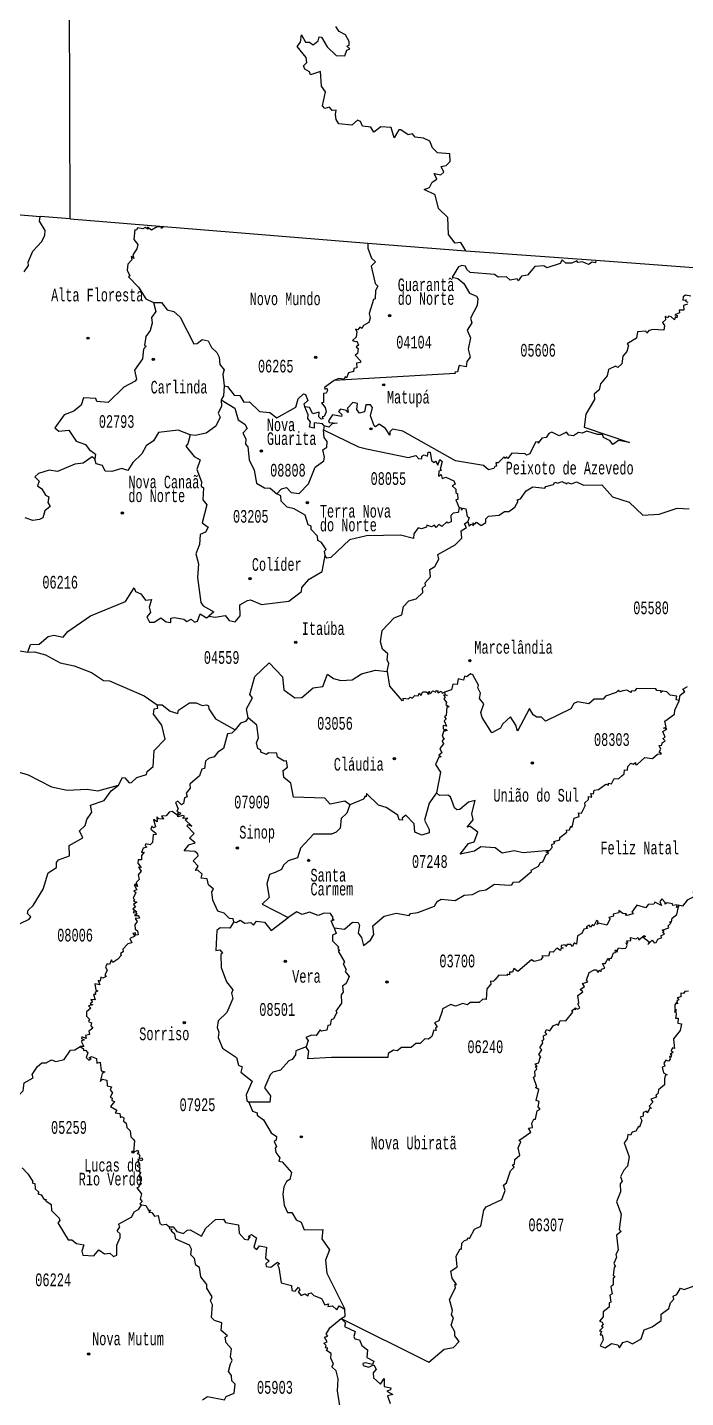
# Model space of a CAD drawing. Header units: millimetres. Extents: x 9851 to 10267, y 23387 to 23778.
# Drawn here: x 10027.5 to 10053.2, y 23584.7 to 23638.2 of the extents above; entities that cross this region are included whole.
import ezdxf
from ezdxf.enums import TextEntityAlignment as Align

# ---------------------------------------------------------------- set-up
doc = ezdxf.new("R2010")
doc.units = ezdxf.units.MM
doc.layers.add('3', color=7, linetype='Continuous')
doc.styles.add('MONOTXT', font='MONOTXT', dxfattribs={"height": 0.2})

# ---------------------------------------------------------------- blocks, each defined once
blk = doc.blocks.new('SEDE')
at = {"layer": '3', "color": 7, "linetype": 'Continuous'}
blk.add_circle((0, 0), 0.00451, dxfattribs=at)

msp = doc.modelspace()

# ---------------------------------------------------------------- linework, layer by layer
at = {"color": 7, "linetype": 'Continuous'}
for p, q in [((10029.192, 23630.692), (10029.161, 23640.741)), ((10029.192, 23630.692), (10028.019, 23630.789)), ((10029.192, 23630.692), (10032.839, 23630.392)), ((10032.839, 23630.392), (10040.801, 23629.743)), ((10040.801, 23629.743), (10044.622, 23629.438)), ((10044.622, 23629.438), (10049.691, 23629.077)), ((10049.691, 23629.077), (10054.872, 23628.686)), ((10039.104, 23622.622), (10039.073, 23622.459))]:
    msp.add_line(p, q, dxfattribs=at)
for points in [[(10044.622, 23629.438), (10044.432, 23629.767), (10044.213, 23629.749), (10043.944, 23630.081), (10043.917, 23630.747), (10043.558, 23631.097), (10043.434, 23631.632), (10042.994, 23631.841), (10043.203, 23631.916), (10043.305, 23632.117), (10043.493, 23632.241), (10043.39, 23632.457), (10043.651, 23632.405), (10043.765, 23632.515), (10043.659, 23632.729), (10043.859, 23632.778), (10044.01, 23632.933), (10043.997, 23633.223), (10043.514, 23633.268), (10043.326, 23633.46), (10043.22, 23633.722), (10042.973, 23633.843), (10042.648, 23633.879), (10042.54, 23634.008), (10042.375, 23633.974), (10042.088, 23634.161), (10042.016, 23634.162), (10041.831, 23633.848), (10041.718, 23634.254), (10041.313, 23634.286), (10041.039, 23634.072), (10040.921, 23634.268), (10040.591, 23634.313), (10040.515, 23634.492), (10040.4, 23634.542), (10040.178, 23634.343), (10039.671, 23634.403), (10039.56, 23634.566), (10039.538, 23634.768), (10039.572, 23634.929), (10039.41, 23634.921), (10039.312, 23635.049), (10039.128, 23634.994), (10039.038, 23635.098), (10039.145, 23635.651), (10038.988, 23635.865), (10038.952, 23636.434), (10038.563, 23636.31), (10038.528, 23636.426), (10038.338, 23636.528), (10038.295, 23636.662), (10038.417, 23636.789), (10038.402, 23636.985), (10038.048, 23637.419), (10038.169, 23637.585), (10038.209, 23637.873), (10038.365, 23637.589), (10038.521, 23637.58), (10038.673, 23637.474), (10038.867, 23637.63), (10038.905, 23637.785), (10038.989, 23637.783), (10039.219, 23637.4), (10039.568, 23637.065), (10039.899, 23637.054), (10039.987, 23637.273), (10040.097, 23637.32), (10039.976, 23637.432), (10040.07, 23637.471), (10040.071, 23637.615), (10039.93, 23637.867), (10039.685, 23637.995), (10039.559, 23638.199)], [(10020.156, 23632.977), (10020.531, 23632.6), (10020.802, 23632.458), (10021.235, 23632.566), (10021.962, 23632.4), (10022.154, 23632.48), (10022.556, 23632.333), (10022.723, 23632.122), (10022.905, 23631.631), (10022.965, 23631.625), (10023.034, 23630.887), (10023.183, 23630.735), (10023.644, 23631.054), (10024.038, 23631.123), (10028.019, 23630.789)], [(10027.4, 23628.631), (10027.566, 23628.878), (10027.548, 23628.997), (10027.738, 23629.434), (10028.085, 23629.803), (10028.202, 23630.061), (10028.211, 23630.24), (10027.995, 23630.603), (10028.019, 23630.789)], [(10032.839, 23630.392), (10032.748, 23630.314), (10032.755, 23630.366), (10032.586, 23630.376), (10032.367, 23630.25), (10032.212, 23630.363), (10032.219, 23630.295), (10032.115, 23630.36), (10032.026, 23630.306), (10031.819, 23630.34), (10031.783, 23630.251), (10031.718, 23630.27), (10031.677, 23629.888), (10031.825, 23629.695), (10031.797, 23629.516), (10031.641, 23629.285), (10031.678, 23629.147), (10031.576, 23629.219), (10031.591, 23629.096), (10031.446, 23628.922), (10031.413, 23628.691), (10031.513, 23628.473), (10031.463, 23628.431), (10031.854, 23628.027), (10032.136, 23627.569), (10032.444, 23627.432)], [(10040.801, 23629.743), (10040.797, 23629.553), (10040.941, 23629.155), (10041.098, 23629.017), (10040.934, 23628.848), (10041.085, 23628.169), (10041.197, 23628.072), (10041.105, 23627.9), (10041.083, 23627.578), (10041.02, 23627.547), (10040.85, 23627.005), (10040.898, 23626.819), (10040.837, 23626.649), (10040.63, 23626.528), (10040.569, 23626.415), (10040.494, 23626.463), (10040.406, 23626.364), (10040.323, 23626.383), (10040.377, 23626.292), (10040.352, 23626.074), (10040.2, 23625.947), (10040.32, 23625.903), (10040.377, 23625.921), (10040.437, 23625.768), (10040.351, 23625.697), (10040.427, 23625.629), (10040.392, 23625.436), (10040.307, 23625.379), (10040.515, 23625.152), (10040.513, 23625.094), (10040.36, 23625.058), (10040.376, 23624.88), (10040.252, 23624.861), (10040.244, 23624.735), (10040.053, 23624.681), (10039.967, 23624.486), (10039.916, 23624.531), (10039.872, 23624.44), (10039.659, 23624.467), (10039.485, 23624.388)], [(10049.691, 23629.077), (10049.681, 23628.979), (10049.549, 23629.003), (10049.413, 23628.906), (10049.174, 23629.016), (10048.998, 23628.987), (10048.959, 23629.052), (10048.757, 23628.963), (10048.519, 23628.966), (10048.378, 23629.089), (10048.302, 23628.95), (10047.778, 23628.78), (10047.664, 23628.863), (10047.314, 23628.839), (10047.028, 23628.499), (10046.799, 23628.45), (10046.662, 23628.279), (10046.627, 23628.352), (10046.356, 23628.295), (10046.214, 23628.424), (10045.892, 23628.414), (10045.749, 23628.521), (10044.797, 23628.604), (10044.658, 23628.714), (10044.615, 23628.846), (10044.47, 23628.876), (10044.338, 23628.82), (10044.088, 23628.419), (10044.31, 23628.371), (10044.54, 23628.165), (10044.767, 23627.794), (10045.045, 23627.673), (10045.09, 23627.58), (10045.063, 23627.309), (10044.811, 23626.821), (10044.858, 23626.639), (10044.678, 23626.344), (10044.812, 23626.053), (10044.721, 23625.614), (10044.787, 23625.296), (10044.663, 23625.123), (10044.631, 23624.916), (10044.358, 23624.967), (10044.297, 23624.73), (10044.19, 23624.706), (10044.21, 23624.662), (10039.485, 23624.388)], [(10032.444, 23627.432), (10032.528, 23627.083), (10032.36, 23626.844), (10032.394, 23626.627), (10032.314, 23626.333), (10032.14, 23626.102), (10032.093, 23625.758), (10032.159, 23625.724), (10032.05, 23625.61), (10032.013, 23625.227), (10031.695, 23624.784), (10031.774, 23624.44), (10031.723, 23624.359), (10031.284, 23624.127), (10030.677, 23623.525), (10030.232, 23623.574), (10030.188, 23623.68), (10029.715, 23623.712), (10029.615, 23623.421), (10029.33, 23623.188), (10028.956, 23623.042), (10028.591, 23622.536), (10028.754, 23622.405), (10029.14, 23622.447), (10029.427, 23622.024), (10029.788, 23621.89), (10029.925, 23621.69), (10030.178, 23621.513), (10030.147, 23621.324)], [(10032.444, 23627.432), (10032.752, 23627.43), (10032.976, 23627.137), (10033.235, 23627.075), (10033.483, 23626.852), (10034.014, 23625.816), (10034.146, 23625.832), (10034.34, 23625.991), (10034.572, 23625.937), (10034.698, 23625.676), (10034.913, 23625.479), (10035.007, 23625.296), (10035.032, 23625.007), (10035.193, 23624.809), (10035.15, 23624.633), (10035.2, 23624.178)], [(10053.271, 23627.365), (10053.119, 23627.315), (10053.124, 23627.133), (10052.946, 23627.136), (10052.959, 23627.021), (10052.771, 23626.946), (10052.867, 23626.918), (10052.858, 23626.826), (10052.794, 23626.873), (10052.76, 23626.754), (10052.64, 23626.87), (10052.53, 23626.899), (10052.506, 23626.832), (10052.398, 23626.888), (10052.412, 23626.749), (10052.297, 23626.644), (10052.368, 23626.537), (10052.342, 23626.355), (10051.904, 23626.379), (10051.744, 23626.322), (10051.69, 23626.229), (10051.644, 23626.305), (10051.321, 23626.291), (10051.283, 23626.034), (10050.915, 23625.818), (10050.974, 23625.767), (10050.91, 23625.515), (10050.743, 23625.339), (10050.705, 23625.041), (10050.548, 23624.89), (10050.458, 23624.95), (10050.186, 23624.813), (10050.138, 23624.57), (10049.883, 23624.253), (10049.827, 23624.027), (10049.624, 23623.856), (10049.637, 23623.649), (10049.3, 23623.076), (10049.241, 23622.566), (10051.015, 23621.963), (10050.583, 23622.045), (10050.353, 23621.895), (10050.258, 23622.037), (10049.995, 23622.158), (10049.959, 23622.285), (10049.762, 23622.276), (10049.343, 23622.415), (10049.162, 23622.333), (10049.016, 23622.353), (10048.823, 23622.234), (10048.642, 23622.261), (10048.556, 23622.368), (10048.261, 23622.23), (10047.983, 23622.373), (10047.856, 23622.323), (10047.762, 23622.166), (10047.584, 23622.139), (10047.452, 23621.946), (10047.455, 23621.994), (10047.343, 23621.976), (10047.119, 23621.53), (10046.986, 23621.475), (10046.942, 23621.533), (10046.416, 23621.549), (10046.269, 23621.339), (10046.213, 23621.407), (10046.14, 23621.341), (10046.119, 23621.411), (10045.884, 23621.176), (10045.796, 23621.182), (10045.827, 23621.045), (10045.75, 23621.035), (10045.715, 23620.96), (10045.513, 23620.897), (10045.314, 23621.075), (10044.223, 23621.248), (10042.167, 23622.411), (10041.763, 23622.484), (10041.665, 23622.38), (10041.658, 23622.256), (10041.487, 23622.509), (10041.247, 23622.689), (10041.099, 23622.58), (10041.048, 23622.622), (10040.902, 23623.004), (10040.986, 23623.329), (10040.906, 23623.44), (10040.73, 23623.432), (10040.671, 23623.162), (10040.479, 23623.112), (10040.375, 23623.259), (10040.398, 23623.488), (10040.212, 23623.529), (10040.006, 23623.312), (10040.038, 23623.143), (10039.966, 23623.223), (10039.73, 23623.266), (10039.658, 23623.177), (10039.782, 23623.067), (10039.771, 23622.986), (10039.42, 23623.05), (10039.273, 23622.82), (10039.294, 23622.748), (10039.603, 23622.724), (10039.415, 23622.699), (10039.278, 23622.563), (10039.104, 23622.622)], [(10053.402, 23627.681), (10053.191, 23627.711), (10053.096, 23627.648), (10053.091, 23627.514), (10053.223, 23627.534), (10053.187, 23627.484), (10053.284, 23627.437)], [(10035.2, 23624.178), (10035.166, 23623.791), (10035.081, 23623.629)], [(10035.2, 23624.178), (10035.33, 23624.147), (10035.584, 23623.818), (10035.813, 23623.808), (10035.96, 23623.547), (10036.183, 23623.561), (10036.582, 23623.177), (10036.973, 23623.133), (10037.257, 23622.933), (10037.999, 23623.345), (10038.09, 23623.668), (10038.292, 23623.873), (10038.369, 23623.843), (10038.46, 23623.608), (10038.31, 23623.47), (10038.339, 23623.355)], [(10039.485, 23624.388), (10039.111, 23624.108), (10039.119, 23624.05), (10039.203, 23624.094), (10039.225, 23623.995), (10039.177, 23623.888), (10039.077, 23623.88), (10039.075, 23623.528), (10038.992, 23623.521), (10039.142, 23623.329), (10039.171, 23623.17), (10039.101, 23622.977), (10039.019, 23622.966), (10039.053, 23622.898), (10038.985, 23622.873), (10038.885, 23622.97), (10038.9, 23623.152), (10038.657, 23623.089), (10038.528, 23623.339), (10038.339, 23623.355)], [(10035.081, 23623.629), (10035.093, 23623.388), (10034.968, 23623.108), (10035.042, 23622.951), (10034.874, 23622.61), (10034.493, 23622.336), (10034.072, 23622.236), (10033.873, 23622.272)], [(10035.081, 23623.629), (10035.607, 23623.307), (10035.742, 23622.857), (10036.006, 23622.683), (10036.098, 23622.515), (10035.926, 23622.335), (10036.04, 23622.109), (10036.024, 23621.91), (10036.12, 23621.798), (10036.176, 23621.294), (10036.37, 23620.893), (10036.459, 23620.385), (10036.766, 23620.197), (10036.992, 23620.184), (10037.249, 23619.971)], [(10039.104, 23622.622), (10039.027, 23622.696), (10038.706, 23622.731), (10038.705, 23622.534), (10038.52, 23622.567), (10038.559, 23622.778), (10038.458, 23622.909), (10038.476, 23623.044), (10038.339, 23623.355)], [(10033.873, 23622.272), (10033.407, 23622.454), (10032.638, 23622.363), (10032.439, 23622.037), (10032.156, 23621.833), (10031.989, 23621.522), (10031.638, 23621.193), (10031.435, 23620.877), (10031.204, 23620.96), (10030.81, 23620.844), (10030.549, 23620.855), (10030.452, 23621.078), (10030.208, 23621.141), (10030.147, 23621.324)], [(10037.249, 23619.971), (10037.44, 23620.163), (10037.623, 23620.209), (10037.815, 23620.02), (10038.118, 23619.976), (10038.485, 23620.362), (10038.747, 23621.011), (10039.08, 23621.252), (10039.113, 23621.399), (10039.04, 23621.683), (10039.196, 23621.781), (10039.211, 23622.012), (10039.101, 23622.162), (10039.073, 23622.459)], [(10039.073, 23622.459), (10040.431, 23621.798), (10040.746, 23621.728), (10042.391, 23621.389), (10042.68, 23621.466), (10042.796, 23621.331), (10042.907, 23621.35), (10042.906, 23621.432), (10042.996, 23621.485), (10043.124, 23621.442), (10043.158, 23621.598), (10043.233, 23621.596), (10043.28, 23621.267), (10043.388, 23621.192), (10043.438, 23621.24), (10043.526, 23621.088), (10043.615, 23621.304), (10043.697, 23621.224), (10043.621, 23620.93), (10043.672, 23620.895), (10043.575, 23620.857), (10043.558, 23620.654), (10043.657, 23620.72), (10043.703, 23620.568), (10043.839, 23620.614), (10044.158, 23620.479), (10044.208, 23620.348), (10044.088, 23620.275), (10044.235, 23620.144), (10044.234, 23620.019), (10044.303, 23619.968), (10044.312, 23619.746), (10044.234, 23619.732), (10044.361, 23619.422)], [(10033.873, 23622.272), (10033.786, 23621.914), (10033.699, 23621.822), (10034.024, 23621.419), (10034.263, 23621.296), (10034.137, 23620.92), (10034.311, 23620.437), (10034.305, 23620.261), (10034.396, 23620.199), (10034.364, 23619.735), (10034.516, 23619.535), (10034.338, 23618.836), (10034.569, 23618.661), (10034.472, 23618.478), (10034.263, 23618.379), (10034.235, 23617.997), (10034.091, 23617.622), (10034.194, 23617.231), (10034.155, 23616.704), (10034.281, 23615.732), (10034.383, 23615.599), (10034.793, 23615.363), (10034.599, 23615.196)], [(10030.147, 23621.324), (10030.042, 23621.412), (10029.694, 23621.157), (10029.368, 23621.118), (10028.701, 23620.837), (10028.375, 23620.886), (10027.952, 23620.757), (10027.816, 23620.63), (10027.979, 23620.458), (10027.92, 23620.276), (10028.088, 23620.164), (10028.227, 23619.91), (10028.36, 23619.845), (10028.322, 23619.634), (10028.409, 23619.472), (10028.203, 23619.306), (10028.129, 23619.029), (10027.989, 23618.963), (10027.732, 23618.93), (10027.434, 23619.025)], [(10044.698, 23618.89), (10044.749, 23618.709), (10044.831, 23618.789), (10044.923, 23618.737), (10044.91, 23618.839), (10044.971, 23618.788), (10045.045, 23618.867), (10045.22, 23618.735), (10045.4, 23618.855), (10045.405, 23618.991), (10045.513, 23619.093), (10045.92, 23619.131), (10046.138, 23619.28), (10046.303, 23619.275), (10046.533, 23619.45), (10046.661, 23619.683), (10046.624, 23619.731), (10046.758, 23619.778), (10046.976, 23620.084), (10047.242, 23620.235), (10047.707, 23620.188), (10047.743, 23620.253), (10048.04, 23620.331), (10048.098, 23620.426), (10048.209, 23620.383), (10048.368, 23620.453), (10048.566, 23620.352), (10048.593, 23620.406), (10048.742, 23620.357), (10048.939, 23620.437), (10049.219, 23620.301), (10049.929, 23620.312), (10050.341, 23619.852), (10050.994, 23619.645), (10051.528, 23619.138), (10052.164, 23619.172), (10052.865, 23619.405), (10053.333, 23619.384)], [(10039.137, 23617.557), (10039.113, 23617.729), (10039.172, 23617.795), (10038.993, 23618.069), (10038.845, 23618.15), (10038.835, 23618.321), (10038.591, 23618.574), (10038.587, 23618.703), (10038.473, 23618.756), (10038.356, 23619.138), (10037.93, 23619.387), (10037.655, 23619.444), (10037.419, 23619.686), (10037.412, 23619.886), (10037.249, 23619.971)], [(10044.361, 23619.422), (10044.319, 23619.234), (10044.133, 23619.216), (10044.041, 23619.121), (10044.054, 23618.869), (10043.924, 23618.821), (10043.882, 23618.87), (10043.691, 23618.694), (10043.568, 23618.768), (10043.465, 23618.655), (10043.406, 23618.746), (10043.285, 23618.684), (10043.101, 23618.741), (10043.094, 23618.67), (10042.9, 23618.603), (10042.759, 23618.64), (10042.595, 23618.408), (10042.578, 23618.228), (10042.075, 23618.356), (10040.75, 23618.325), (10040.084, 23618.179), (10039.355, 23617.477), (10039.2, 23617.451), (10039.137, 23617.557)], [(10044.361, 23619.422), (10044.432, 23619.431), (10044.45, 23619.332), (10044.522, 23619.406), (10044.619, 23619.38), (10044.671, 23619.082), (10044.75, 23619.049), (10044.698, 23618.89)], [(10041.553, 23613.036), (10041.622, 23613.345), (10041.55, 23613.489), (10041.578, 23613.72), (10041.374, 23613.905), (10041.29, 23614.199), (10041.362, 23614.631), (10041.832, 23615.124), (10042.122, 23615.248), (10042.193, 23615.571), (10042.402, 23615.789), (10042.682, 23615.868), (10042.946, 23616.123), (10042.94, 23616.291), (10043.057, 23616.39), (10043.039, 23616.498), (10043.245, 23616.727), (10043.224, 23617.02), (10043.419, 23617.133), (10043.569, 23617.421), (10043.534, 23617.599), (10044.208, 23617.974), (10044.466, 23618.244), (10044.438, 23618.521), (10044.645, 23618.658), (10044.578, 23618.801), (10044.698, 23618.89)], [(10026.43, 23617.963), (10026.612, 23617.793), (10026.71, 23616.793), (10026.317, 23616.326), (10025.767, 23616.065), (10025.529, 23615.668), (10025.264, 23615.497), (10025.247, 23615.349), (10025.136, 23615.234), (10025.304, 23615.079), (10024.762, 23614.698), (10024.594, 23614.368), (10024.645, 23614.293), (10025.175, 23614.26), (10025.531, 23614.107), (10025.636, 23614.049), (10025.775, 23613.801), (10026.164, 23613.796), (10026.316, 23613.722), (10026.762, 23613.925), (10027.536, 23613.794)], [(10034.599, 23615.196), (10034.841, 23615.154), (10035.235, 23615.225), (10035.393, 23615.031), (10035.631, 23614.976), (10035.82, 23615.203), (10035.813, 23615.639), (10036.106, 23615.806), (10036.221, 23615.835), (10036.653, 23615.652), (10037.725, 23615.776), (10038.214, 23616.156), (10038.224, 23616.315), (10038.51, 23616.643), (10039.024, 23616.939), (10039.137, 23617.557)], [(10027.536, 23613.794), (10027.637, 23614.096), (10027.985, 23614.108), (10028.33, 23614.408), (10028.552, 23614.448), (10028.916, 23614.378), (10029.1, 23614.598), (10029.978, 23615.203), (10031.343, 23615.765), (10031.692, 23616.3), (10031.733, 23616.156), (10031.948, 23616.069), (10032.132, 23615.814), (10032.357, 23615.847), (10032.27, 23615.549), (10032.324, 23615.34), (10032.178, 23615.164), (10032.289, 23614.966), (10032.461, 23614.961), (10032.726, 23615.125), (10032.929, 23614.979), (10033.114, 23614.953), (10033.115, 23615.123), (10033.242, 23615.138), (10033.626, 23615.081), (10033.745, 23614.983), (10033.912, 23615.073), (10034.043, 23614.966), (10034.157, 23615.004), (10034.255, 23615.282), (10034.506, 23615.131), (10034.599, 23615.196)], [(10027.536, 23613.794), (10027.803, 23613.802), (10028.232, 23613.682), (10028.798, 23613.373), (10029.34, 23613.262), (10030.019, 23613.001), (10030.487, 23612.681), (10030.728, 23612.67), (10032.074, 23612.083), (10032.582, 23611.735)], [(10036.14, 23611.225), (10036.072, 23611.581), (10036.308, 23612.007), (10036.2, 23612.139), (10036.39, 23612.847), (10036.954, 23613.369), (10037.475, 23612.834), (10037.53, 23612.323), (10037.948, 23612.008), (10038.227, 23612.018), (10038.664, 23612.401), (10039.041, 23612.451), (10039.23, 23612.936), (10039.463, 23612.768), (10039.753, 23612.684), (10040.189, 23612.707), (10040.553, 23612.95), (10041.105, 23613.091), (10041.553, 23613.036)], [(10041.553, 23613.036), (10041.648, 23612.464), (10042.125, 23611.909), (10042.198, 23611.921), (10042.175, 23612.002), (10042.389, 23611.965), (10042.447, 23612.039), (10042.526, 23611.995), (10042.632, 23612.095), (10042.765, 23612.093), (10042.807, 23612.189), (10042.864, 23612.103), (10042.949, 23612.25), (10043.083, 23612.248), (10043.17, 23612.146), (10043.19, 23612.27), (10043.235, 23612.17), (10043.337, 23612.288), (10043.451, 23612.234), (10043.468, 23612.295), (10043.551, 23612.282), (10043.501, 23612.266), (10043.547, 23612.205), (10043.656, 23612.267), (10043.695, 23612.186), (10043.787, 23612.226)], [(10052.951, 23611.889), (10052.824, 23611.94), (10052.854, 23612.08), (10052.59, 23612.12), (10052.468, 23612.247), (10052.294, 23612.272), (10052.236, 23612.214), (10052.24, 23612.282), (10052.069, 23612.293), (10052.039, 23612.355), (10051.286, 23612.369), (10051.22, 23612.285), (10051.075, 23612.275), (10051.078, 23612.216), (10050.906, 23612.314), (10050.752, 23612.284), (10050.634, 23612.242), (10050.581, 23612.312), (10050.494, 23612.212), (10050.073, 23612.072), (10049.985, 23611.955), (10049.625, 23611.954), (10049.422, 23611.782), (10048.974, 23611.854), (10048.842, 23611.787), (10048.725, 23611.581), (10047.735, 23611.105), (10047.58, 23611.257), (10047.391, 23611.254), (10047.255, 23611.35), (10047.111, 23611.594), (10046.637, 23610.71), (10046.576, 23610.943), (10046.361, 23611.269), (10046.054, 23610.982), (10045.977, 23610.821), (10045.64, 23610.639), (10045.256, 23611.249), (10045.21, 23611.444), (10045.322, 23611.775), (10045.161, 23611.986), (10045.191, 23612.197), (10045.09, 23612.403), (10045.115, 23612.501), (10044.9, 23612.905), (10044.812, 23612.95), (10044.668, 23612.833), (10044.573, 23612.852), (10044.535, 23612.697), (10044.322, 23612.755), (10044.28, 23612.527), (10044.12, 23612.542), (10044.061, 23612.319), (10043.787, 23612.226)], [(10052.951, 23611.889), (10052.985, 23612.116), (10053.165, 23612.251), (10053.092, 23612.354), (10053.27, 23612.449)], [(10031.076, 23608.598), (10031.229, 23608.899), (10031.32, 23608.886), (10031.494, 23608.691), (10031.589, 23608.708), (10031.793, 23608.906), (10032.163, 23609.016), (10032.188, 23609.142), (10032.423, 23609.329), (10032.468, 23609.957), (10032.893, 23610.402), (10032.762, 23610.949), (10032.445, 23611.376), (10032.461, 23611.581), (10032.609, 23611.609), (10032.582, 23611.735)], [(10032.582, 23611.735), (10032.781, 23611.737), (10033.094, 23611.484), (10033.388, 23611.401), (10033.419, 23611.532), (10033.85, 23611.809), (10034.107, 23611.814), (10034.334, 23611.71), (10034.503, 23611.743), (10034.591, 23611.698), (10034.602, 23611.582), (10034.855, 23611.196), (10035.625, 23610.756)], [(10043.787, 23612.226), (10043.799, 23612.143), (10043.891, 23612.107), (10043.754, 23612.115), (10043.817, 23612.051), (10043.766, 23611.974), (10043.872, 23611.834), (10043.847, 23611.748), (10043.969, 23611.655), (10043.887, 23611.658), (10043.857, 23611.316), (10043.789, 23611.275), (10043.86, 23611.195), (10043.781, 23611.118), (10043.865, 23610.909), (10043.745, 23610.928), (10043.744, 23610.811), (10043.796, 23610.729), (10043.85, 23610.786), (10043.892, 23610.741), (10043.758, 23610.694), (10043.696, 23610.521), (10043.778, 23610.398), (10043.698, 23610.328), (10043.757, 23610.22), (10043.605, 23610.028), (10043.687, 23609.871), (10043.568, 23609.774), (10043.656, 23609.708), (10043.568, 23609.702), (10043.446, 23609.414), (10043.63, 23609.116), (10043.486, 23608.304)], [(10047.887, 23606.06), (10047.989, 23606.178), (10047.975, 23606.288), (10048.091, 23606.338), (10048.052, 23606.407), (10048.287, 23606.473), (10048.293, 23606.568), (10048.561, 23606.774), (10048.55, 23606.854), (10048.674, 23606.868), (10048.718, 23607.004), (10048.769, 23606.962), (10048.846, 23607.315), (10049.041, 23607.385), (10049.017, 23607.531), (10049.132, 23607.507), (10049.283, 23607.803), (10049.269, 23607.914), (10049.414, 23608.049), (10049.403, 23608.161), (10049.544, 23608.141), (10049.506, 23608.273), (10049.61, 23608.266), (10049.63, 23608.411), (10049.793, 23608.435), (10050.088, 23608.639), (10050.184, 23608.605), (10050.189, 23608.678), (10050.303, 23608.653), (10050.409, 23608.87), (10050.584, 23608.847), (10050.707, 23608.973), (10050.8, 23609.04), (10050.813, 23609.201), (10050.925, 23609.19), (10050.941, 23609.334), (10051.064, 23609.461), (10051.146, 23609.423), (10051.245, 23609.483), (10051.247, 23609.41), (10051.307, 23609.408), (10051.604, 23609.686), (10051.901, 23609.644), (10052.099, 23609.809), (10052.253, 23609.832), (10052.166, 23609.89), (10052.235, 23610.003), (10052.167, 23610.146), (10052.272, 23610.162), (10052.282, 23610.254), (10052.406, 23610.33), (10052.313, 23610.418), (10052.403, 23610.47), (10052.315, 23610.693), (10052.462, 23610.797), (10052.34, 23610.831), (10052.433, 23610.871), (10052.39, 23611.097), (10052.764, 23611.368), (10052.771, 23611.528), (10052.951, 23611.889)], [(10036.14, 23611.225), (10036.033, 23611.091), (10035.84, 23611.026), (10035.625, 23610.756)], [(10040.095, 23607.831), (10039.899, 23607.982), (10039.337, 23607.858), (10039.119, 23608.097), (10037.907, 23608.139), (10037.794, 23608.683), (10037.53, 23608.903), (10037.496, 23609.181), (10037.663, 23609.304), (10037.633, 23609.557), (10037.536, 23609.542), (10037.272, 23609.691), (10037.257, 23609.858), (10036.924, 23609.868), (10036.846, 23609.805), (10036.629, 23609.894), (10036.628, 23609.97), (10036.509, 23610.036), (10036.463, 23610.254), (10036.535, 23610.453), (10036.477, 23610.94), (10036.14, 23611.225)], [(10020.358, 23611.171), (10020.845, 23610.89), (10021.028, 23610.953), (10021.365, 23610.893), (10021.818, 23611.113), (10021.86, 23610.984), (10021.764, 23610.621), (10021.838, 23610.321), (10021.665, 23609.924), (10021.919, 23609.874), (10022.12, 23609.714), (10022.22, 23609.714), (10022.319, 23609.839), (10022.841, 23609.797), (10023.149, 23609.884), (10023.141, 23609.809), (10023.523, 23609.885), (10025.303, 23609.674), (10027.547, 23609.006), (10028.462, 23608.537), (10029.077, 23608.409), (10029.855, 23608.448), (10030.265, 23608.378), (10031.076, 23608.598)], [(10035.625, 23610.756), (10035.502, 23610.629), (10035.329, 23610.609), (10035.168, 23610.034), (10034.944, 23609.892), (10034.812, 23609.706), (10034.585, 23609.65), (10034.465, 23609.538), (10034.431, 23609.251), (10034.32, 23609.229), (10034.237, 23608.971), (10033.852, 23608.649), (10033.866, 23608.491), (10033.714, 23608.295), (10033.757, 23608.151), (10033.654, 23608.115), (10033.614, 23607.889), (10033.538, 23607.84), (10033.388, 23607.981), (10033.297, 23607.933), (10033.406, 23607.687), (10033.357, 23607.592), (10033.426, 23607.534)], [(10027.234, 23603.211), (10027.591, 23603.377), (10027.651, 23603.464), (10027.52, 23603.596), (10027.549, 23603.729), (10027.753, 23603.911), (10028.139, 23604.544), (10028.332, 23605.182), (10028.663, 23605.387), (10028.654, 23605.59), (10028.73, 23605.697), (10029.159, 23605.849), (10029.153, 23606.255), (10029.681, 23606.553), (10029.56, 23606.822), (10029.776, 23607.026), (10029.841, 23607.266), (10030.031, 23607.551), (10029.988, 23607.826), (10030.514, 23608.003), (10030.79, 23608.378), (10031.076, 23608.598)], [(10043.486, 23608.304), (10043.191, 23607.901), (10043.006, 23607.233), (10043.196, 23606.876), (10043.198, 23606.743), (10042.913, 23606.659), (10042.636, 23606.768), (10042.606, 23607.091), (10042.29, 23607.433), (10042.147, 23607.315), (10042.157, 23607.239), (10042.024, 23607.253), (10041.975, 23607.433), (10041.522, 23607.735), (10041.217, 23607.822), (10040.753, 23608.282), (10040.739, 23608.144), (10040.692, 23608.169), (10040.63, 23608.053), (10040.095, 23607.831)], [(10047.887, 23606.06), (10046.864, 23605.965), (10046.508, 23606.047), (10046.038, 23605.953), (10045.775, 23606.156), (10045.208, 23606.198), (10044.959, 23606.026), (10044.403, 23605.916), (10044.732, 23606.326), (10044.946, 23606.397), (10045.098, 23606.766), (10044.792, 23606.998), (10044.673, 23606.963), (10044.913, 23607.256), (10044.855, 23607.497), (10044.99, 23608.003), (10044.727, 23607.942), (10044.392, 23607.66), (10044.272, 23607.647), (10044.177, 23607.721), (10044.026, 23608.148), (10043.917, 23608.213), (10043.602, 23608.198), (10043.486, 23608.304)], [(10033.426, 23607.534), (10033.356, 23607.444), (10033.17, 23607.583), (10033.052, 23607.547), (10032.93, 23607.413), (10032.756, 23607.392), (10032.831, 23607.277), (10032.649, 23607.289), (10032.567, 23607.375), (10032.582, 23607.178), (10032.446, 23607.267), (10032.516, 23606.982), (10032.444, 23606.935), (10032.375, 23606.999), (10032.332, 23606.888), (10032.527, 23606.737), (10032.53, 23606.664), (10032.433, 23606.682), (10032.396, 23606.372), (10032.305, 23606.283), (10032.139, 23606.32), (10032.111, 23606.248), (10032.176, 23606.191), (10032.034, 23606.143), (10031.968, 23605.982), (10032.073, 23605.989), (10031.978, 23605.861), (10031.975, 23605.686), (10031.848, 23605.687), (10031.824, 23605.562), (10031.965, 23605.397), (10031.855, 23605.409), (10031.963, 23605.252), (10031.839, 23605.103), (10031.886, 23604.928), (10031.759, 23604.813), (10031.811, 23604.647), (10031.742, 23604.743), (10031.682, 23604.72), (10031.785, 23604.516), (10031.672, 23604.477), (10031.75, 23604.422), (10031.649, 23604.201), (10031.702, 23604.148), (10031.665, 23604.079), (10031.788, 23604.043), (10031.656, 23603.947), (10031.74, 23603.847), (10031.64, 23603.78), (10031.791, 23603.667), (10031.67, 23603.694), (10031.653, 23603.638), (10031.762, 23603.624), (10031.799, 23603.582), (10031.705, 23603.526), (10031.855, 23603.526), (10031.891, 23603.41), (10031.726, 23603.408), (10031.8, 23603.286), (10031.717, 23603.151), (10031.73, 23602.987), (10031.811, 23602.922), (10031.837, 23602.763), (10031.74, 23602.748), (10031.734, 23602.848), (10031.641, 23602.816), (10031.718, 23602.713), (10031.514, 23602.62), (10031.597, 23602.448), (10031.444, 23602.409), (10031.248, 23602.203), (10031.261, 23602.098), (10031.157, 23602.038), (10031.186, 23601.964), (10031.05, 23601.82), (10030.849, 23601.692), (10030.808, 23601.786), (10030.722, 23601.614), (10030.634, 23601.632), (10030.57, 23601.515), (10030.629, 23601.379), (10030.541, 23601.205), (10030.592, 23601.139), (10030.469, 23601.07), (10030.389, 23601.114), (10030.359, 23600.965), (10030.276, 23600.981), (10030.343, 23600.821), (10030.157, 23600.858), (10030.193, 23600.611), (10030.265, 23600.578), (10030.162, 23600.518), (10030.177, 23600.433), (10030.098, 23600.441), (10030.167, 23600.234), (10029.996, 23600.239), (10030.06, 23600.157), (10029.966, 23600.081), (10030.08, 23600.032), (10029.903, 23599.994), (10029.998, 23599.911), (10029.831, 23599.76), (10029.823, 23599.597), (10029.945, 23599.48), (10029.908, 23599.391), (10030.027, 23599.338), (10029.995, 23599.211), (10030.068, 23599.129), (10029.92, 23599.013), (10029.945, 23598.885), (10029.786, 23598.838), (10029.819, 23598.729), (10029.651, 23598.791), (10029.629, 23598.718), (10029.731, 23598.671), (10029.622, 23598.614), (10029.729, 23598.407), (10029.585, 23598.416)], [(10035.569, 23603.279), (10035.544, 23603.392), (10035.408, 23603.409), (10035.193, 23603.608), (10034.949, 23603.694), (10034.752, 23604.121), (10034.713, 23604.438), (10034.785, 23604.553), (10034.583, 23604.722), (10034.531, 23604.945), (10034.295, 23604.975), (10034.333, 23605.13), (10034.167, 23605.285), (10034.078, 23605.275), (10034.186, 23605.449), (10033.984, 23605.654), (10034.182, 23605.842), (10034.176, 23605.923), (10034.057, 23606.016), (10033.634, 23606.043), (10033.818, 23606.278), (10034.072, 23606.354), (10033.843, 23606.54), (10034.025, 23606.722), (10033.744, 23607.018), (10033.797, 23607.068), (10033.939, 23607.002), (10033.678, 23607.249), (10033.777, 23607.313), (10033.591, 23607.309), (10033.645, 23607.39), (10033.579, 23607.424), (10033.395, 23607.372), (10033.378, 23607.42), (10033.516, 23607.501), (10033.426, 23607.534)], [(10040.095, 23607.831), (10039.988, 23607.515), (10039.761, 23607.3), (10039.725, 23606.933), (10039.567, 23606.766), (10039.386, 23606.696), (10038.679, 23606.695), (10038.18, 23606.151), (10038.054, 23605.765), (10037.7, 23605.652), (10037.509, 23605.48), (10037.438, 23605.31), (10037.193, 23605.192), (10036.963, 23605.115), (10036.857, 23604.755), (10036.957, 23604.221), (10036.679, 23603.961), (10037.694, 23603.437)], [(10039.483, 23603.04), (10039.89, 23602.988), (10040.202, 23603.265), (10040.42, 23603.25), (10040.482, 23603.146), (10040.42, 23602.831), (10040.549, 23602.662), (10040.638, 23602.348), (10040.911, 23602.557), (10041.035, 23602.782), (10041.001, 23603.122), (10041.444, 23603.498), (10041.903, 23603.608), (10042.408, 23603.526), (10042.46, 23603.595), (10042.75, 23603.632), (10043.403, 23603.887), (10043.5, 23604.063), (10043.664, 23604.155), (10044.208, 23604.103), (10044.562, 23604.313), (10044.883, 23604.337), (10045.158, 23604.487), (10045.404, 23604.519), (10045.749, 23604.741), (10046.323, 23604.702), (10046.425, 23604.717), (10046.486, 23604.817), (10046.71, 23604.835), (10047.185, 23605.239), (10047.168, 23605.29), (10047.462, 23605.445), (10047.535, 23605.589), (10047.626, 23605.617), (10047.752, 23605.9), (10047.866, 23605.949), (10047.752, 23605.99), (10047.887, 23606.06)], [(10055.272, 23605.302), (10055.169, 23605.23), (10054.595, 23605.231), (10054.573, 23605.166), (10054.698, 23605.045), (10054.438, 23605.02), (10054.562, 23604.742), (10054.365, 23604.756), (10054.211, 23604.587), (10054.299, 23604.474), (10053.814, 23604.303), (10053.662, 23604.439), (10053.495, 23604.443), (10053.517, 23604.244), (10053.255, 23604.121), (10053.071, 23603.879), (10052.91, 23603.918), (10052.926, 23603.857)], [(10052.926, 23603.857), (10052.845, 23603.827), (10052.872, 23603.935), (10052.696, 23603.91), (10052.691, 23603.971), (10052.48, 23604.014), (10052.394, 23603.961), (10052.406, 23604.029), (10052.274, 23604.167), (10052.197, 23604.07), (10052.258, 23603.904), (10051.994, 23604.034), (10051.955, 23603.958), (10051.733, 23603.945), (10051.644, 23603.816), (10051.3, 23603.918), (10051.097, 23603.647), (10051.154, 23603.585), (10050.909, 23603.526), (10050.834, 23603.538), (10050.892, 23603.585), (10050.745, 23603.596), (10050.599, 23603.716), (10050.588, 23603.63), (10050.376, 23603.57), (10050.387, 23603.49), (10050.209, 23603.439), (10050.254, 23603.39), (10050.121, 23603.141), (10049.795, 23603.226), (10049.746, 23603.167), (10049.79, 23603.301), (10049.724, 23603.33), (10049.613, 23603.12), (10049.565, 23603.166), (10049.487, 23603.064), (10049.44, 23603.14), (10049.324, 23603.084), (10049.369, 23603.01), (10049.232, 23602.99), (10049.155, 23602.824), (10048.984, 23602.732), (10048.941, 23602.408), (10048.849, 23602.448), (10048.784, 23602.306), (10048.724, 23602.386), (10048.571, 23602.389), (10048.525, 23602.309), (10048.503, 23602.37), (10048.34, 23602.35), (10048.34, 23602.288), (10048.421, 23602.246), (10048.335, 23602.238), (10048.317, 23602.16), (10048.177, 23602.25), (10048.036, 23602.094), (10047.904, 23602.103), (10047.849, 23601.929), (10047.587, 23601.949), (10047.633, 23601.907), (10047.548, 23601.797), (10047.292, 23601.725), (10047.187, 23601.79), (10046.647, 23601.338), (10046.497, 23601.449), (10046.448, 23601.308), (10046.324, 23601.308), (10046.327, 23601.204), (10046.232, 23601.235), (10046.238, 23601.185), (10045.918, 23601.187), (10045.751, 23601.011), (10045.697, 23600.942), (10045.587, 23600.956), (10045.604, 23600.847), (10045.441, 23600.664), (10045.421, 23600.242), (10045.282, 23600.259), (10045.141, 23600.125), (10044.799, 23600.126), (10044.685, 23600.033), (10044.509, 23600.084), (10044.225, 23599.985), (10044.04, 23600.047), (10043.715, 23599.877), (10043.701, 23599.794), (10043.565, 23599.406), (10043.4, 23599.331), (10043.505, 23599.178), (10043.437, 23599.128), (10043.465, 23599.041), (10043.381, 23599.046), (10043.304, 23598.807), (10043.171, 23598.692), (10043.02, 23598.713), (10042.839, 23598.533), (10042.679, 23598.534), (10042.496, 23598.371), (10042.118, 23598.372), (10041.951, 23598.238), (10041.799, 23598.264), (10041.598, 23598.143), (10041.582, 23597.978), (10039.385, 23597.977), (10038.465, 23597.934), (10038.494, 23598.225), (10038.398, 23598.403)], [(10039.762, 23587.803), (10043.18, 23586.097), (10043.783, 23586.611), (10044.138, 23586.676), (10044.36, 23586.901), (10044.199, 23587.128), (10044.195, 23587.279), (10044.053, 23587.536), (10044.14, 23587.829), (10044.069, 23587.94), (10044.106, 23588.116), (10043.983, 23588.537), (10044.222, 23588.995), (10044.2, 23589.132), (10044.254, 23589.134), (10044.092, 23589.374), (10044.041, 23589.648), (10044.289, 23589.811), (10044.242, 23590.228), (10044.409, 23590.522), (10044.457, 23590.505), (10044.473, 23590.737), (10044.57, 23590.85), (10044.686, 23590.879), (10044.703, 23590.946), (10044.767, 23590.916), (10044.957, 23591.289), (10045.209, 23591.405), (10045.33, 23592.027), (10045.412, 23592.158), (10046.029, 23592.445), (10046.161, 23592.795), (10046.097, 23593.003), (10046.205, 23593.096), (10046.373, 23593.558), (10046.516, 23593.701), (10046.444, 23593.798), (10046.526, 23593.821), (10046.533, 23594.01), (10046.736, 23594.176), (10046.66, 23594.462), (10046.772, 23594.692), (10046.689, 23594.745), (10047.155, 23595.07), (10047.063, 23595.23), (10047.219, 23595.257), (10047.202, 23595.417), (10047.278, 23595.572), (10047.338, 23595.574), (10047.408, 23595.903), (10047.526, 23595.973), (10047.442, 23596.056), (10047.485, 23596.265), (10047.373, 23596.311), (10047.477, 23596.734), (10047.339, 23596.812), (10047.4, 23596.836), (10047.262, 23597.217), (10047.327, 23597.251), (10047.313, 23597.444), (10047.396, 23597.529), (10047.338, 23597.629), (10047.411, 23597.637), (10047.331, 23597.739), (10047.475, 23597.774), (10047.517, 23597.94), (10047.552, 23598.005), (10047.472, 23598.094), (10047.592, 23598.275), (10047.507, 23598.353), (10047.632, 23598.553), (10047.6, 23598.663), (10047.67, 23598.675), (10047.651, 23598.833), (10047.781, 23598.895), (10047.722, 23598.955), (10047.77, 23599.068), (10047.902, 23599.028), (10048.033, 23599.223), (10048.197, 23599.298), (10048.225, 23599.235), (10048.31, 23599.42), (10048.531, 23599.418), (10048.803, 23599.747), (10048.764, 23599.819), (10048.868, 23599.879), (10048.898, 23599.836), (10048.891, 23599.921), (10048.974, 23599.868), (10049.069, 23599.914), (10048.988, 23600.074), (10049.034, 23600.109), (10048.992, 23600.395), (10049.187, 23600.548), (10049.078, 23600.634), (10049.258, 23600.753), (10049.179, 23600.865), (10049.383, 23600.933), (10049.335, 23600.994), (10049.434, 23601.297), (10049.63, 23601.4), (10049.709, 23601.401), (10049.783, 23601.294), (10049.819, 23601.387), (10049.903, 23601.341), (10049.919, 23601.423), (10050.047, 23601.471), (10049.956, 23601.65), (10050.057, 23601.646), (10050.172, 23601.855), (10050.218, 23601.767), (10050.24, 23601.853), (10050.312, 23601.854), (10050.391, 23602.064), (10050.46, 23602.071), (10050.446, 23602.155), (10050.494, 23602.187), (10050.521, 23602.094), (10050.586, 23602.263), (10050.755, 23602.237), (10050.86, 23602.251), (10050.92, 23602.351), (10050.882, 23602.451), (10050.942, 23602.445), (10050.907, 23602.53), (10051.062, 23602.542), (10051.051, 23602.658), (10051.25, 23602.612), (10051.342, 23602.658), (10051.372, 23602.566), (10051.579, 23602.734), (10051.628, 23602.707), (10051.542, 23602.671), (10051.772, 23602.496), (10051.725, 23602.391), (10051.894, 23602.56), (10051.967, 23602.457), (10052.047, 23602.461), (10052.11, 23602.602), (10052.255, 23602.652), (10052.241, 23602.745), (10052.376, 23602.794), (10052.306, 23602.877), (10052.366, 23602.911), (10052.277, 23602.95), (10052.541, 23603.04), (10052.513, 23603.123), (10052.616, 23603.216), (10052.563, 23603.273), (10052.645, 23603.275), (10052.676, 23603.412), (10052.859, 23603.556), (10052.926, 23603.857)], [(10035.569, 23603.279), (10035.42, 23603.021), (10035.041, 23603.042), (10034.907, 23602.937), (10034.878, 23602.157), (10035.028, 23602.179), (10035.127, 23602.047), (10035.07, 23602.001), (10035.075, 23601.496), (10035.285, 23600.938), (10035.534, 23600.623), (10035.485, 23600.485), (10035.538, 23600.279), (10035.295, 23599.738), (10034.957, 23599.407), (10034.925, 23599.155), (10034.994, 23598.969), (10034.96, 23598.763), (10035.13, 23598.352), (10035.682, 23597.98), (10035.753, 23597.683), (10035.896, 23597.617), (10035.847, 23597.416), (10036.293, 23597.054), (10036.06, 23596.529), (10036.078, 23596.299), (10036.163, 23596.244)], [(10035.569, 23603.279), (10035.664, 23603.243), (10035.824, 23603.333), (10036.005, 23603.222), (10036.242, 23603.25), (10036.341, 23603.145), (10036.465, 23603.299), (10036.77, 23603.255), (10037.028, 23602.931), (10037.694, 23603.437)], [(10039.483, 23603.04), (10039.376, 23603.313), (10039.49, 23603.347), (10039.426, 23603.359), (10039.454, 23603.439), (10039.345, 23603.596), (10039.097, 23603.606), (10038.861, 23603.526), (10038.526, 23603.654), (10038.246, 23603.564), (10038.033, 23603.658), (10037.694, 23603.437)], [(10039.483, 23603.04), (10039.56, 23602.818), (10039.418, 23602.752), (10039.418, 23602.53), (10039.651, 23602.3), (10039.626, 23602.232), (10039.697, 23602.161), (10039.639, 23602.126), (10039.896, 23601.707), (10039.835, 23601.63), (10039.952, 23601.417), (10039.919, 23601.333), (10040.073, 23601.146), (10039.962, 23600.871), (10039.81, 23600.768), (10039.843, 23600.531), (10039.767, 23600.426), (10039.769, 23600.096), (10039.559, 23599.793), (10039.588, 23599.734), (10039.465, 23599.488), (10039.368, 23599.445), (10039.338, 23599.244), (10039.239, 23599.236), (10039.202, 23599.047), (10038.993, 23599.01), (10038.938, 23599.056), (10038.784, 23598.839), (10038.604, 23598.858), (10038.38, 23598.757), (10038.472, 23598.642), (10038.398, 23598.403)], [(10053.314, 23600.566), (10053.168, 23600.559), (10053.12, 23600.472), (10053.013, 23600.487), (10053.015, 23600.343), (10052.863, 23600.311), (10052.937, 23600.237), (10052.858, 23600.197), (10052.875, 23600.071), (10052.835, 23600.113), (10052.776, 23600.033), (10052.777, 23599.87), (10052.848, 23599.842), (10052.759, 23599.793), (10052.823, 23599.792), (10052.767, 23599.752), (10052.814, 23599.768), (10052.835, 23599.664), (10052.8, 23599.513), (10052.909, 23599.518), (10052.89, 23599.321), (10053.042, 23599.296), (10052.99, 23599.029), (10052.723, 23598.705), (10052.752, 23598.438), (10052.761, 23598.334), (10052.691, 23598.353), (10052.631, 23598.239), (10052.71, 23598.19), (10052.593, 23598.104), (10052.644, 23598.102), (10052.622, 23597.982), (10052.57, 23598.018), (10052.592, 23597.921), (10052.528, 23597.834), (10052.429, 23597.884), (10052.343, 23597.755), (10052.386, 23597.65), (10052.289, 23597.6), (10052.337, 23597.379), (10052.478, 23597.301), (10052.411, 23597.287), (10052.369, 23597.158), (10052.375, 23596.915), (10052.135, 23596.72), (10052.115, 23596.567), (10052.031, 23596.531), (10052.059, 23596.44), (10051.836, 23596.357), (10051.913, 23596.241), (10051.772, 23596.082), (10051.865, 23595.99), (10051.804, 23596.014), (10051.757, 23595.934), (10051.692, 23595.829), (10051.688, 23595.895), (10051.536, 23595.832), (10051.548, 23595.699), (10051.425, 23595.657), (10051.486, 23595.531), (10051.404, 23595.265), (10051.36, 23595.286), (10051.258, 23595.109), (10051.119, 23595.076), (10051.044, 23594.955), (10050.95, 23594.977), (10050.922, 23594.811), (10050.798, 23594.659), (10050.994, 23594.114), (10050.936, 23593.749), (10050.785, 23593.59), (10050.663, 23593.326), (10050.729, 23593.157), (10050.645, 23593.057), (10050.662, 23592.743), (10050.508, 23592.348), (10050.688, 23591.865), (10050.608, 23591.273), (10050.686, 23591.199), (10050.508, 23591.057), (10050.563, 23590.462), (10050.471, 23590.3), (10050.498, 23590.19), (10050.4, 23589.95), (10050.46, 23589.835), (10050.406, 23589.792), (10050.378, 23589.492), (10050.433, 23589.419), (10050.366, 23589.37), (10050.372, 23589.117), (10050.279, 23589.035), (10050.328, 23588.766), (10050.24, 23588.707), (10050.282, 23588.444), (10050.219, 23588.412), (10050.218, 23588.24), (10049.979, 23588.066), (10049.984, 23587.868), (10049.839, 23587.693), (10049.938, 23587.661), (10049.975, 23587.578), (10049.922, 23587.502), (10049.982, 23587.464), (10049.841, 23587.327), (10049.915, 23587.312), (10049.864, 23587.16), (10049.941, 23587.164), (10049.983, 23586.964), (10049.87, 23586.741), (10050.06, 23586.654), (10050.308, 23586.827), (10050.559, 23586.77), (10050.623, 23586.659), (10050.752, 23586.86), (10050.918, 23586.912), (10051.122, 23586.816), (10051.459, 23587.003), (10051.584, 23587.366), (10051.891, 23587.472), (10052.244, 23587.724), (10052.25, 23587.967), (10052.549, 23588.186), (10052.604, 23588.414), (10052.74, 23588.555), (10052.71, 23588.673), (10052.861, 23588.733), (10052.999, 23588.983), (10053.142, 23588.928), (10053.532, 23589.073)], [(10025.514, 23595.813), (10026.628, 23595.806), (10026.699, 23595.914), (10026.855, 23595.907), (10026.972, 23595.996), (10027.077, 23596.397), (10027.354, 23596.679), (10027.395, 23596.989), (10027.745, 23597.189), (10027.705, 23597.323), (10027.911, 23597.636), (10028.081, 23597.776), (10028.251, 23597.77), (10028.462, 23597.889), (10028.634, 23597.825), (10028.961, 23597.899), (10029.209, 23598.268), (10029.376, 23598.282), (10029.585, 23598.416)], [(10029.585, 23598.416), (10029.714, 23598.32), (10029.705, 23598.252), (10029.789, 23598.262), (10029.877, 23598.167), (10029.816, 23597.982), (10029.922, 23597.873), (10030.005, 23597.946), (10029.935, 23597.975), (10030.026, 23598.023), (10030.217, 23597.937), (10030.229, 23597.758), (10030.357, 23597.8), (10030.403, 23597.457), (10030.537, 23597.425), (10030.442, 23597.361), (10030.362, 23597.04), (10030.451, 23597.134), (10030.626, 23597.103), (10030.639, 23596.874), (10030.797, 23596.843), (10030.749, 23596.719), (10030.84, 23596.598), (10030.755, 23596.437), (10030.826, 23596.395), (10030.812, 23596.302), (10030.914, 23596.261), (10030.769, 23596.068), (10031.016, 23595.93), (10030.939, 23595.826), (10031.13, 23595.792), (10031.157, 23595.626), (10031.198, 23595.679), (10031.287, 23595.629), (10031.276, 23595.502), (10031.38, 23595.418), (10031.397, 23595.25), (10031.526, 23595.125), (10031.561, 23594.888), (10031.643, 23594.793), (10031.701, 23594.729), (10031.667, 23594.295), (10031.824, 23594.37), (10031.86, 23594.288), (10031.798, 23594.224), (10031.856, 23594.24), (10031.906, 23594.142), (10031.866, 23594.041), (10031.983, 23594.067), (10032.013, 23594.015), (10031.991, 23593.948), (10031.827, 23594.006), (10031.877, 23593.787), (10031.789, 23593.768), (10031.908, 23593.659), (10031.888, 23593.516), (10031.95, 23593.511), (10031.865, 23593.377), (10031.963, 23593.178), (10031.852, 23592.907), (10031.789, 23592.892), (10031.97, 23592.666), (10031.915, 23592.453), (10032.001, 23592.37), (10031.912, 23592.27), (10031.973, 23592.236)], [(10038.398, 23598.403), (10037.997, 23598.246), (10037.977, 23598.083), (10037.854, 23597.907), (10037.724, 23597.85), (10037.39, 23597.482), (10037.095, 23597.404), (10036.998, 23597.307), (10036.776, 23596.8), (10037.005, 23596.486), (10036.982, 23596.245), (10036.163, 23596.244)], [(10036.163, 23596.244), (10036.306, 23595.893), (10036.491, 23595.826), (10036.489, 23595.735), (10036.726, 23595.549), (10037.033, 23595.047), (10037.24, 23594.9), (10037.227, 23594.763), (10037.142, 23594.704), (10037.238, 23594.513), (10037.181, 23594.446), (10037.208, 23594.271), (10037.363, 23594.075), (10037.324, 23593.933), (10037.458, 23593.908), (10037.821, 23593.502), (10037.764, 23593.219), (10037.631, 23593.143), (10037.53, 23592.941), (10037.486, 23592.654), (10037.532, 23592.225), (10037.673, 23591.94), (10037.837, 23591.93), (10038.003, 23591.646), (10038.199, 23591.561), (10038.312, 23591.266), (10039.052, 23591.269), (10039.011, 23590.914), (10039.31, 23590.486), (10039.15, 23590.08), (10039.205, 23589.571), (10039.908, 23588.168)], [(10027.316, 23593.676), (10027.54, 23593.444), (10027.734, 23593.151), (10027.709, 23593.097), (10027.809, 23593.062), (10027.822, 23592.859), (10027.966, 23592.734), (10027.927, 23592.662), (10028.056, 23592.62), (10028.173, 23592.442), (10028.257, 23592.447), (10028.238, 23592.385), (10028.444, 23592.252), (10028.462, 23592.009), (10028.759, 23591.713), (10028.785, 23591.63), (10028.715, 23591.539), (10029.113, 23590.87), (10029.257, 23590.872), (10029.437, 23590.731), (10029.727, 23590.675), (10029.647, 23590.426), (10029.683, 23590.267), (10030.116, 23590.25), (10030.307, 23590.482), (10030.526, 23590.324), (10030.741, 23590.344), (10030.88, 23590.221), (10031.011, 23590.27), (10031.015, 23590.665), (10031.137, 23590.964), (10031.139, 23591.102), (10031.02, 23591.214), (10031.124, 23591.378), (10031.075, 23591.477), (10031.599, 23591.769), (10031.681, 23591.963), (10031.87, 23592.06), (10031.973, 23592.236)], [(10031.973, 23592.236), (10032.137, 23592.21), (10032.242, 23592.03), (10032.32, 23592.024), (10032.261, 23591.952), (10032.376, 23591.938), (10032.481, 23591.797), (10032.624, 23591.815), (10032.685, 23591.51), (10032.776, 23591.453), (10032.939, 23591.483), (10033.063, 23591.377)], [(10033.063, 23591.377), (10033.211, 23591.372), (10033.348, 23591.196), (10033.617, 23591.113), (10033.758, 23591.243), (10033.872, 23591.256), (10034.315, 23591.017), (10034.483, 23591.32), (10034.861, 23591.662), (10035.173, 23591.682), (10035.247, 23591.544), (10035.759, 23591.461), (10035.777, 23591.126), (10035.987, 23590.893), (10036.13, 23590.874), (10036.217, 23590.982), (10036.147, 23590.979), (10036.167, 23591.031), (10036.269, 23591.072), (10036.465, 23590.949), (10036.354, 23590.584), (10036.47, 23590.495), (10036.572, 23590.632), (10036.852, 23590.587), (10036.816, 23590.16), (10036.949, 23590.05), (10036.823, 23589.934), (10036.832, 23589.833), (10037.017, 23589.808), (10037.282, 23589.993), (10037.362, 23589.929), (10037.281, 23589.889), (10037.332, 23589.79), (10037.422, 23589.192), (10037.821, 23589.093), (10037.832, 23588.899), (10037.973, 23588.872), (10038.091, 23589.021), (10038.155, 23588.918), (10038.082, 23588.839), (10038.195, 23588.695), (10038.345, 23588.766), (10038.474, 23588.682), (10038.492, 23588.781), (10038.588, 23588.806), (10038.697, 23588.695), (10038.99, 23588.586), (10039.13, 23588.33), (10039.27, 23588.375), (10039.238, 23588.271), (10039.425, 23588.299), (10039.586, 23588.135), (10039.687, 23588.291), (10039.908, 23588.168)], [(10034.356, 23584.635), (10034.551, 23584.757), (10035.208, 23584.632), (10035.279, 23584.76), (10035.588, 23584.886), (10035.627, 23585.243), (10035.502, 23585.376), (10035.484, 23585.576), (10035.365, 23585.735), (10035.449, 23586.034), (10035.511, 23586.164), (10035.447, 23586.313), (10035.486, 23586.621), (10035.281, 23586.855), (10035.236, 23587.073), (10035.321, 23587.125), (10035.077, 23587.339), (10035.106, 23587.628), (10034.823, 23587.724), (10034.698, 23587.842), (10034.742, 23588.33), (10034.663, 23588.486), (10034.732, 23588.646), (10034.525, 23588.985), (10034.519, 23589.125), (10034.285, 23589.425), (10034.23, 23589.797), (10034.087, 23589.876), (10034.034, 23590.141), (10033.893, 23590.287), (10033.927, 23590.509), (10033.85, 23590.656), (10033.314, 23590.895), (10033.277, 23591.086), (10033.131, 23591.206), (10033.167, 23591.276), (10033.082, 23591.29), (10033.063, 23591.377)], [(10039.709, 23584.4), (10039.613, 23584.977), (10039.638, 23585.454), (10039.565, 23585.764), (10039.403, 23585.916), (10039.456, 23586.02), (10039.353, 23586.254), (10039.372, 23586.433), (10039.195, 23586.556), (10039.239, 23586.649), (10039.153, 23586.655), (10039.174, 23586.75), (10039.084, 23586.836), (10039.214, 23586.897), (10039.113, 23587.073), (10039.235, 23587.119), (10039.177, 23587.192), (10039.319, 23587.443), (10039.762, 23587.803)], [(10039.762, 23587.803), (10039.912, 23587.898), (10039.908, 23588.168)], [(10039.762, 23587.803), (10039.925, 23587.63), (10039.892, 23587.49), (10040.307, 23587.298), (10040.25, 23587.106), (10040.293, 23587.012), (10040.47, 23586.972), (10040.568, 23586.751), (10040.795, 23586.582), (10040.768, 23586.285), (10041.041, 23586.139), (10040.983, 23586.013), (10040.713, 23586.076), (10040.605, 23586.042), (10040.616, 23585.973), (10040.833, 23585.909), (10041.036, 23585.995), (10041.133, 23585.827), (10041.012, 23585.68), (10041.021, 23585.488), (10041.295, 23585.243), (10041.437, 23585.456), (10041.444, 23585.149), (10041.697, 23585.092), (10041.685, 23585.019), (10041.548, 23584.971), (10041.78, 23584.836), (10041.572, 23584.792), (10041.668, 23584.486)]]:
    msp.add_lwpolyline(points, dxfattribs=at)
for p in [(10041.652, 23626.918), (10029.891, 23626.038), (10032.43, 23625.213), (10038.769, 23625.291), (10041.424, 23624.218), (10040.927, 23622.502), (10036.649, 23621.632), (10031.221, 23619.214), (10038.444, 23619.624), (10036.202, 23616.66), (10037.988, 23614.177), (10044.78, 23613.463), (10041.838, 23609.641), (10047.219, 23609.463), (10035.713, 23606.149), (10038.491, 23605.666), (10037.583, 23601.735), (10041.555, 23600.932), (10033.638, 23599.341), (10038.205, 23594.888), (10031.641, 23594.291), (10029.916, 23586.418)]:
    msp.add_point(p, dxfattribs=at)

# ---------------------------------------------------------------- block references
for p, xscale, yscale, zscale, rotation in [((10041.652, 23626.918), 10, 10, 10, 359.6093948500645), ((10029.891, 23626.038), 10.00001976418586, 10.00001976418586, 10, 359.3836704341366), ((10032.43, 23625.213), 10, 10, 10, 359.4215573947318), ((10038.769, 23625.291), 10, 10, 10, 359.5400235549908), ((10041.424, 23624.218), 10, 10, 10, 359.5771103861796), ((10040.927, 23622.502), 9.999983335525267, 9.999983335525267, 10, 359.5493614347894), ((10036.649, 23621.632), 9.999979819547619, 9.999979819547619, 10, 359.4591777149483), ((10031.221, 23619.214), 10, 10, 10, 359.3236342145328), ((10038.444, 23619.624), 10, 10, 10, 359.4703855232362), ((10036.202, 23616.66), 10.00000000000001, 10.00000000000001, 10.00000000000001, 359.3914073192004), ((10037.988, 23614.177), 10, 10, 10, 359.3970099050148), ((10044.78, 23613.463), 10.00001794771079, 10.00001794771079, 10, 359.5248162032723), ((10041.838, 23609.641), 10, 10, 10, 359.4218241859351), ((10047.219, 23609.463), 10.00001064917267, 10.00001064917267, 10, 359.5298853131786), ((10035.713, 23606.149), 9.999976873645505, 9.999976873645505, 10, 359.2478541588665), ((10038.491, 23605.666), 10, 10, 10, 359.3020213815482), ((10037.583, 23601.735), 10.0000164393662, 10.0000164393662, 10, 359.2307801560332), ((10041.555, 23600.932), 9.999982264544883, 9.999982264544883, 10, 359.3089578018077), ((10033.638, 23599.341), 10, 10, 10, 359.1080358919489), ((10038.205, 23594.888), 10.00002335918789, 10.00002335918789, 10, 359.1523324693746), ((10031.641, 23594.291), 9.999978350228771, 9.999978350228771, 10, 358.9874211954869), ((10029.916, 23586.418), 10.00001522755124, 10.00001522755124, 10, 358.8227765512495)]:
    msp.add_blockref('SEDE', p, dxfattribs=dict(at, xscale=xscale, yscale=yscale, zscale=zscale, rotation=rotation))

# ---------------------------------------------------------------- texts
at = {"color": 7, "linetype": 'Continuous', "style": 'MONOTXT'}
for s, height, rotation, width, p in [('Guarant%%227 ', 0.49066, 359.9982, 0.649998, (10041.968, 23627.875)), ('do Norte', 0.4907, 359.9982, 0.649998, (10041.968, 23627.339)), ('Nova ', 0.4907, 359.9982, 0.65, (10036.864, 23622.411)), ('Guarita', 0.4907, 359.9982, 0.65, (10036.864, 23621.875)), ('Nova Cana%%227 ', 0.49214, 359.9985, 0.649999, (10031.461, 23620.182)), ('do Norte', 0.4921, 359.9985, 0.649999, (10031.461, 23619.644))]:
    msp.add_text(s, height=height, rotation=rotation, dxfattribs=dict(at, width=width)).set_placement(p)
for s, height, width, p in [('Alta Floresta', 0.49213, 0.649999, (10028.448, 23627.473)), ('06265', 0.4925, 0.649997, (10036.517, 23624.7)), ('02793', 0.4929, 0.649999, (10030.309, 23622.541)), ('Peixoto de Azevedo', 0.49315, 0.650003, (10046.177, 23620.724)), ('Col%%237der', 0.49375, 0.649997, (10036.277, 23616.964)), ('Ita%%250ba', 0.4942, 0.650002, (10038.226, 23614.465)), ('Marcel%%226ndia', 0.49429, 0.65, (10044.956, 23613.732)), ('08303', 0.4949, 0.650002, (10049.624, 23610.134)), ('Cl%%225udia', 0.49507, 0.649999, (10039.474, 23609.171)), ('Sinop', 0.4955, 0.649996, (10035.787, 23606.52)), ('03700', 0.4965, 0.650003, (10043.593, 23601.498)), ('06240', 0.4971, 0.65, (10044.686, 23598.153)), ('Nova Mutum', 0.4994, 0.649999, (10030.042, 23586.76))]:
    msp.add_text(s, height=height, dxfattribs=dict(at, width=width)).set_placement(p)
for s, height, width, p in [('Novo Mundo', 0.4921, 0.649997, (10036.192, 23627.818)), ('Carlinda', 0.4926, 0.649999, (10032.328, 23624.375)), ('Matup%%225', 0.4926, 0.650001, (10041.548, 23623.984)), ('Uni%%227o do Sul', 0.49519, 0.650003, (10045.699, 23608.456)), ('Feliz Natal', 0.49556, 0.649998, (10049.873, 23606.402)), ('Vera', 0.4965, 0.649999, (10037.849, 23601.396)), ('Nova Ubirat%%227', 0.49774, 0.649999, (10040.908, 23594.897))]:
    msp.add_text(s, height=height, dxfattribs=dict(at, width=width)).set_placement(p, align=Align.TOP_LEFT)
for s, height, width, p in [('04104', 0.4924, 0.650001, (10042.603, 23625.882)), ('05606', 0.4924, 0.650001, (10047.443, 23625.566)), ('08808', 0.4931, 0.650002, (10037.685, 23620.887)), ('08055', 0.4932, 0.649998, (10041.603, 23620.562)), ('03205', 0.4934, 0.650001, (10036.236, 23619.088)), ('06216', 0.4938, 0.649998, (10028.801, 23616.52)), ('05580', 0.494, 0.650001, (10051.85, 23615.52)), ('04559', 0.4943, 0.649999, (10035.099, 23613.584)), ('03056', 0.4947, 0.650001, (10039.521, 23611.015)), ('07909', 0.4953, 0.65, (10036.285, 23607.945)), ('07248', 0.4957, 0.649997, (10043.22, 23605.626)), ('08006', 0.4962, 0.650004, (10029.382, 23602.755)), ('08501', 0.4968, 0.650004, (10037.266, 23599.855)), ('07925', 0.4975, 0.649998, (10034.156, 23596.14)), ('05259', 0.4977, 0.649998, (10029.143, 23595.254)), ('06307', 0.4984, 0.650002, (10047.766, 23591.453)), ('06224', 0.4989, 0.65, (10028.528, 23589.311)), ('05903', 0.4998, 0.65, (10037.177, 23585.117))]:
    msp.add_text(s, height=height, dxfattribs=dict(at, width=width)).set_placement(p, align=Align.MIDDLE)
for s, height, rotation, width, p in [('Terra Nova ', 0.49329, 359.9996, 0.650001, (10038.932, 23619.536)), ('do Norte', 0.4933, 359.9996, 0.650001, (10038.932, 23618.997)), ('Santa ', 0.4956, 359.9995, 0.649998, (10038.564, 23605.34)), ('Carmem', 0.4956, 359.9995, 0.649998, (10038.564, 23604.799))]:
    msp.add_text(s, height=height, rotation=rotation, dxfattribs=dict(at, width=width)).set_placement(p, align=Align.TOP_LEFT)
at = {"color": 7, "linetype": 'Continuous', "style": 'MONOTXT', "width": 0.650003}
msp.add_text('Sorriso', height=0.4969, dxfattribs=at).set_placement((10033.841, 23599.154), align=Align.TOP_RIGHT)
at = {"color": 7, "linetype": 'Continuous', "style": 'MONOTXT', "width": 0.650001}
for s, p in [('Lucas do ', (10032.242, 23594.027)), ('Rio Verde', (10032.029, 23593.486))]:
    msp.add_text(s, height=0.4949, rotation=359.9984, dxfattribs=at).set_placement(p, align=Align.TOP_RIGHT)

doc.saveas('drawing.dxf')
